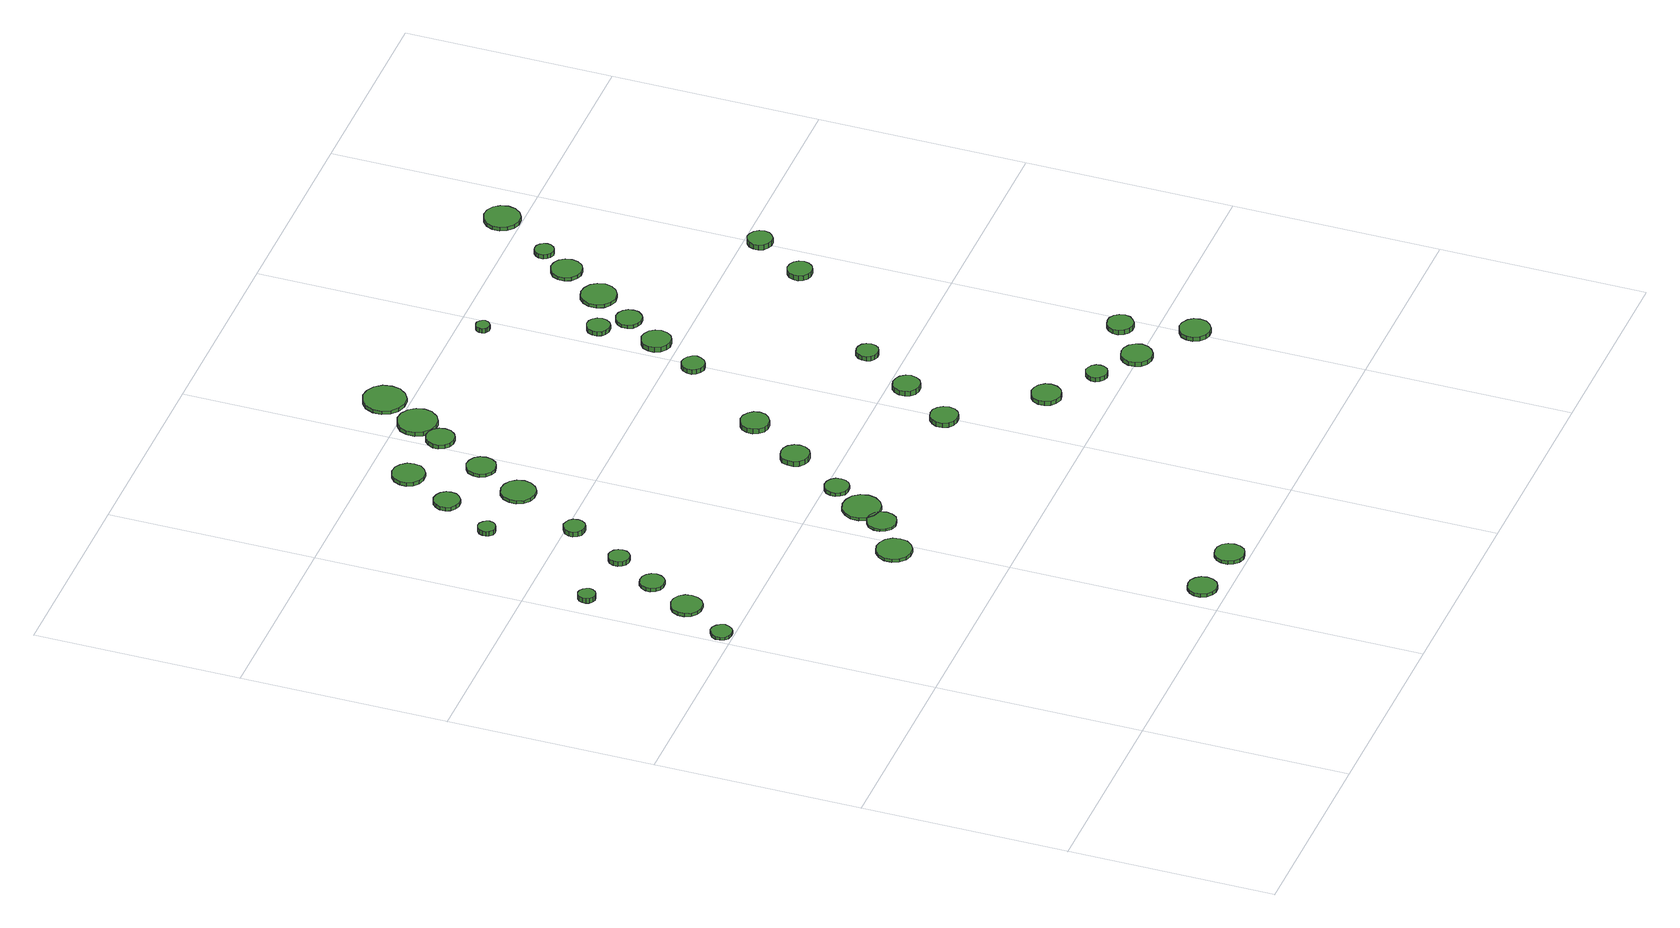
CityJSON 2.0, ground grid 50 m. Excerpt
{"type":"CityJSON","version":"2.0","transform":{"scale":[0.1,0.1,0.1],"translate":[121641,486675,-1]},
"CityObjects":{
"tree1":{"type":"SolitaryVegetationObject","attributes":{"function":"something"},"geometry":[{"type":"MultiSurface","lod":"1","boundaries":[[[0,1,2,3,4,5,6,7,8,9,10,11,12,13,14]],[[15,16,17,18,19,20,21,22,23,24,25,26,27,28,29]],[[0,29,28,1]],[[1,28,27,2]],[[2,27,26,3]],[[3,26,25,4]],[[4,25,24,5]],[[5,24,23,6]],[[6,23,22,7]],[[7,22,21,8]],[[8,21,20,9]],[[9,20,19,10]],[[10,19,18,11]],[[11,18,17,12]],[[12,17,16,13]],[[13,16,15,14]],[[14,15,29,0]]]}]},
"tree2":{"type":"SolitaryVegetationObject","attributes":{"function":"something"},"geometry":[{"type":"MultiSurface","lod":"1","boundaries":[[[30,31,32,33,34,35,36,37,38,39,40,41,42,43,44]],[[45,46,47,48,49,50,51,52,53,54,55,56,57,58,59]],[[30,59,58,31]],[[31,58,57,32]],[[32,57,56,33]],[[33,56,55,34]],[[34,55,54,35]],[[35,54,53,36]],[[36,53,52,37]],[[37,52,51,38]],[[38,51,50,39]],[[39,50,49,40]],[[40,49,48,41]],[[41,48,47,42]],[[42,47,46,43]],[[43,46,45,44]],[[44,45,59,30]]]}]},
"tree3":{"type":"SolitaryVegetationObject","attributes":{"function":"something"},"geometry":[{"type":"MultiSurface","lod":"1","boundaries":[[[60,61,62,63,64,65,66,67,68,69,70,71,72,73,74]],[[75,76,77,78,79,80,81,82,83,84,85,86,87,88,89]],[[60,89,88,61]],[[61,88,87,62]],[[62,87,86,63]],[[63,86,85,64]],[[64,85,84,65]],[[65,84,83,66]],[[66,83,82,67]],[[67,82,81,68]],[[68,81,80,69]],[[69,80,79,70]],[[70,79,78,71]],[[71,78,77,72]],[[72,77,76,73]],[[73,76,75,74]],[[74,75,89,60]]]}]},
"tree4":{"type":"SolitaryVegetationObject","attributes":{"function":"something"},"geometry":[{"type":"MultiSurface","lod":"1","boundaries":[[[90,91,92,93,94,95,96,97,98,99,100,101,102,103,104]],[[105,106,107,108,109,110,111,112,113,114,115,116,117,118,119]],[[90,119,118,91]],[[91,118,117,92]],[[92,117,116,93]],[[93,116,115,94]],[[94,115,114,95]],[[95,114,113,96]],[[96,113,112,97]],[[97,112,111,98]],[[98,111,110,99]],[[99,110,109,100]],[[100,109,108,101]],[[101,108,107,102]],[[102,107,106,103]],[[103,106,105,104]],[[104,105,119,90]]]}]},
"tree5":{"type":"SolitaryVegetationObject","attributes":{"function":"something"},"geometry":[{"type":"MultiSurface","lod":"1","boundaries":[[[120,121,122,123,124,125,126,127,128,129,130,131,132,133,134]],[[135,136,137,138,139,140,141,142,143,144,145,146,147,148,149]],[[120,149,148,121]],[[121,148,147,122]],[[122,147,146,123]],[[123,146,145,124]],[[124,145,144,125]],[[125,144,143,126]],[[126,143,142,127]],[[127,142,141,128]],[[128,141,140,129]],[[129,140,139,130]],[[130,139,138,131]],[[131,138,137,132]],[[132,137,136,133]],[[133,136,135,134]],[[134,135,149,120]]]}]},
"tree6":{"type":"SolitaryVegetationObject","attributes":{"function":"something"},"geometry":[{"type":"MultiSurface","lod":"1","boundaries":[[[150,151,152,153,154,155,156,157,158,159,160,161,162,163,164]],[[165,166,167,168,169,170,171,172,173,174,175,176,177,178,179]],[[150,179,178,151]],[[151,178,177,152]],[[152,177,176,153]],[[153,176,175,154]],[[154,175,174,155]],[[155,174,173,156]],[[156,173,172,157]],[[157,172,171,158]],[[158,171,170,159]],[[159,170,169,160]],[[160,169,168,161]],[[161,168,167,162]],[[162,167,166,163]],[[163,166,165,164]],[[164,165,179,150]]]}]},
"tree7":{"type":"SolitaryVegetationObject","attributes":{"function":"something"},"geometry":[{"type":"MultiSurface","lod":"1","boundaries":[[[180,181,182,183,184,185,186,187,188,189,190,191,192,193,194]],[[195,196,197,198,199,200,201,202,203,204,205,206,207,208,209]],[[180,209,208,181]],[[181,208,207,182]],[[182,207,206,183]],[[183,206,205,184]],[[184,205,204,185]],[[185,204,203,186]],[[186,203,202,187]],[[187,202,201,188]],[[188,201,200,189]],[[189,200,199,190]],[[190,199,198,191]],[[191,198,197,192]],[[192,197,196,193]],[[193,196,195,194]],[[194,195,209,180]]]}]},
"tree8":{"type":"SolitaryVegetationObject","attributes":{"function":"something"},"geometry":[{"type":"MultiSurface","lod":"1","boundaries":[[[210,211,212,213,214,215,216,217,218,219,220,221,222,223,224]],[[225,226,227,228,229,230,231,232,233,234,235,236,237,238,239]],[[210,239,238,211]],[[211,238,237,212]],[[212,237,236,213]],[[213,236,235,214]],[[214,235,234,215]],[[215,234,233,216]],[[216,233,232,217]],[[217,232,231,218]],[[218,231,230,219]],[[219,230,229,220]],[[220,229,228,221]],[[221,228,227,222]],[[222,227,226,223]],[[223,226,225,224]],[[224,225,239,210]]]}]},
"tree9":{"type":"SolitaryVegetationObject","attributes":{"function":"something"},"geometry":[{"type":"MultiSurface","lod":"1","boundaries":[[[240,241,242,243,244,245,246,247,248,249,250,251,252,253,254]],[[255,256,257,258,259,260,261,262,263,264,265,266,267,268,269]],[[240,269,268,241]],[[241,268,267,242]],[[242,267,266,243]],[[243,266,265,244]],[[244,265,264,245]],[[245,264,263,246]],[[246,263,262,247]],[[247,262,261,248]],[[248,261,260,249]],[[249,260,259,250]],[[250,259,258,251]],[[251,258,257,252]],[[252,257,256,253]],[[253,256,255,254]],[[254,255,269,240]]]}]},
"tree10":{"type":"SolitaryVegetationObject","attributes":{"function":"something"},"geometry":[{"type":"MultiSurface","lod":"1","boundaries":[[[270,271,272,273,274,275,276,277,278,279,280,281,282,283,284]],[[285,286,287,288,289,290,291,292,293,294,295,296,297,298,299]],[[270,299,298,271]],[[271,298,297,272]],[[272,297,296,273]],[[273,296,295,274]],[[274,295,294,275]],[[275,294,293,276]],[[276,293,292,277]],[[277,292,291,278]],[[278,291,290,279]],[[279,290,289,280]],[[280,289,288,281]],[[281,288,287,282]],[[282,287,286,283]],[[283,286,285,284]],[[284,285,299,270]]]}]},
"tree11":{"type":"SolitaryVegetationObject","attributes":{"function":"something"},"geometry":[{"type":"MultiSurface","lod":"1","boundaries":[[[300,301,302,303,304,305,306,307,308,309,310,311,312,313,314]],[[315,316,317,318,319,320,321,322,323,324,325,326,327,328,329]],[[300,329,328,301]],[[301,328,327,302]],[[302,327,326,303]],[[303,326,325,304]],[[304,325,324,305]],[[305,324,323,306]],[[306,323,322,307]],[[307,322,321,308]],[[308,321,320,309]],[[309,320,319,310]],[[310,319,318,311]],[[311,318,317,312]],[[312,317,316,313]],[[313,316,315,314]],[[314,315,329,300]]]}]},
"tree12":{"type":"SolitaryVegetationObject","attributes":{"function":"something"},"geometry":[{"type":"MultiSurface","lod":"1","boundaries":[[[330,331,332,333,334,335,336,337,338,339,340,341,342,343,344]],[[345,346,347,348,349,350,351,352,353,354,355,356,357,358,359]],[[330,359,358,331]],[[331,358,357,332]],[[332,357,356,333]],[[333,356,355,334]],[[334,355,354,335]],[[335,354,353,336]],[[336,353,352,337]],[[337,352,351,338]],[[338,351,350,339]],[[339,350,349,340]],[[340,349,348,341]],[[341,348,347,342]],[[342,347,346,343]],[[343,346,345,344]],[[344,345,359,330]]]}]},
"tree13":{"type":"SolitaryVegetationObject","attributes":{"function":"something"},"geometry":[{"type":"MultiSurface","lod":"1","boundaries":[[[360,361,362,363,364,365,366,367,368,369,370,371,372,373,374]],[[375,376,377,378,379,380,381,382,383,384,385,386,387,388,389]],[[360,389,388,361]],[[361,388,387,362]],[[362,387,386,363]],[[363,386,385,364]],[[364,385,384,365]],[[365,384,383,366]],[[366,383,382,367]],[[367,382,381,368]],[[368,381,380,369]],[[369,380,379,370]],[[370,379,378,371]],[[371,378,377,372]],[[372,377,376,373]],[[373,376,375,374]],[[374,375,389,360]]]}]},
"tree14":{"type":"SolitaryVegetationObject","attributes":{"function":"something"},"geometry":[{"type":"MultiSurface","lod":"1","boundaries":[[[390,391,392,393,394,395,396,397,398,399,400,401,402,403,404]],[[405,406,407,408,409,410,411,412,413,414,415,416,417,418,419]],[[390,419,418,391]],[[391,418,417,392]],[[392,417,416,393]],[[393,416,415,394]],[[394,415,414,395]],[[395,414,413,396]],[[396,413,412,397]],[[397,412,411,398]],[[398,411,410,399]],[[399,410,409,400]],[[400,409,408,401]],[[401,408,407,402]],[[402,407,406,403]],[[403,406,405,404]],[[404,405,419,390]]]}]},
"tree15":{"type":"SolitaryVegetationObject","attributes":{"function":"something"},"geometry":[{"type":"MultiSurface","lod":"1","boundaries":[[[420,421,422,423,424,425,426,427,428,429,430,431,432,433,434]],[[435,436,437,438,439,440,441,442,443,444,445,446,447,448,449]],[[420,449,448,421]],[[421,448,447,422]],[[422,447,446,423]],[[423,446,445,424]],[[424,445,444,425]],[[425,444,443,426]],[[426,443,442,427]],[[427,442,441,428]],[[428,441,440,429]],[[429,440,439,430]],[[430,439,438,431]],[[431,438,437,432]],[[432,437,436,433]],[[433,436,435,434]],[[434,435,449,420]]]}]},
"tree16":{"type":"SolitaryVegetationObject","attributes":{"function":"something"},"geometry":[{"type":"MultiSurface","lod":"1","boundaries":[[[450,451,452,453,454,455,456,457,458,459,460,461,462,463,464]],[[465,466,467,468,469,470,471,472,473,474,475,476,477,478,479]],[[450,479,478,451]],[[451,478,477,452]],[[452,477,476,453]],[[453,476,475,454]],[[454,475,474,455]],[[455,474,473,456]],[[456,473,472,457]],[[457,472,471,458]],[[458,471,470,459]],[[459,470,469,460]],[[460,469,468,461]],[[461,468,467,462]],[[462,467,466,463]],[[463,466,465,464]],[[464,465,479,450]]]}]},
"tree17":{"type":"SolitaryVegetationObject","attributes":{"function":"something"},"geometry":[{"type":"MultiSurface","lod":"1","boundaries":[[[480,481,482,483,484,485,486,487,488,489,490,491,492,493,494]],[[495,496,497,498,499,500,501,502,503,504,505,506,507,508,509]],[[480,509,508,481]],[[481,508,507,482]],[[482,507,506,483]],[[483,506,505,484]],[[484,505,504,485]],[[485,504,503,486]],[[486,503,502,487]],[[487,502,501,488]],[[488,501,500,489]],[[489,500,499,490]],[[490,499,498,491]],[[491,498,497,492]],[[492,497,496,493]],[[493,496,495,494]],[[494,495,509,480]]]}]},
"tree18":{"type":"SolitaryVegetationObject","attributes":{"function":"something"},"geometry":[{"type":"MultiSurface","lod":"1","boundaries":[[[510,511,512,513,514,515,516,517,518,519,520,521,522,523,524]],[[525,526,527,528,529,530,531,532,533,534,535,536,537,538,539]],[[510,539,538,511]],[[511,538,537,512]],[[512,537,536,513]],[[513,536,535,514]],[[514,535,534,515]],[[515,534,533,516]],[[516,533,532,517]],[[517,532,531,518]],[[518,531,530,519]],[[519,530,529,520]],[[520,529,528,521]],[[521,528,527,522]],[[522,527,526,523]],[[523,526,525,524]],[[524,525,539,510]]]}]},
"tree19":{"type":"SolitaryVegetationObject","attributes":{"function":"something"},"geometry":[{"type":"MultiSurface","lod":"1","boundaries":[[[540,541,542,543,544,545,546,547,548,549,550,551,552,553,554]],[[555,556,557,558,559,560,561,562,563,564,565,566,567,568,569]],[[540,569,568,541]],[[541,568,567,542]],[[542,567,566,543]],[[543,566,565,544]],[[544,565,564,545]],[[545,564,563,546]],[[546,563,562,547]],[[547,562,561,548]],[[548,561,560,549]],[[549,560,559,550]],[[550,559,558,551]],[[551,558,557,552]],[[552,557,556,553]],[[553,556,555,554]],[[554,555,569,540]]]}]},
"tree20":{"type":"SolitaryVegetationObject","attributes":{"function":"something"},"geometry":[{"type":"MultiSurface","lod":"1","boundaries":[[[570,571,572,573,574,575,576,577,578,579,580,581,582,583,584]],[[585,586,587,588,589,590,591,592,593,594,595,596,597,598,599]],[[570,599,598,571]],[[571,598,597,572]],[[572,597,596,573]],[[573,596,595,574]],[[574,595,594,575]],[[575,594,593,576]],[[576,593,592,577]],[[577,592,591,578]],[[578,591,590,579]],[[579,590,589,580]],[[580,589,588,581]],[[581,588,587,582]],[[582,587,586,583]],[[583,586,585,584]],[[584,585,599,570]]]}]},
"tree21":{"type":"SolitaryVegetationObject","attributes":{"function":"something"},"geometry":[{"type":"MultiSurface","lod":"1","boundaries":[[[600,601,602,603,604,605,606,607,608,609,610,611,612,613,614]],[[615,616,617,618,619,620,621,622,623,624,625,626,627,628,629]],[[600,629,628,601]],[[601,628,627,602]],[[602,627,626,603]],[[603,626,625,604]],[[604,625,624,605]],[[605,624,623,606]],[[606,623,622,607]],[[607,622,621,608]],[[608,621,620,609]],[[609,620,619,610]],[[610,619,618,611]],[[611,618,617,612]],[[612,617,616,613]],[[613,616,615,614]],[[614,615,629,600]]]}]},
"tree22":{"type":"SolitaryVegetationObject","attributes":{"function":"something"},"geometry":[{"type":"MultiSurface","lod":"1","boundaries":[[[630,631,632,633,634,635,636,637,638,639,640,641,642,643,644]],[[645,646,647,648,649,650,651,652,653,654,655,656,657,658,659]],[[630,659,658,631]],[[631,658,657,632]],[[632,657,656,633]],[[633,656,655,634]],[[634,655,654,635]],[[635,654,653,636]],[[636,653,652,637]],[[637,652,651,638]],[[638,651,650,639]],[[639,650,649,640]],[[640,649,648,641]],[[641,648,647,642]],[[642,647,646,643]],[[643,646,645,644]],[[644,645,659,630]]]}]},
"tree23":{"type":"SolitaryVegetationObject","attributes":{"function":"something"},"geometry":[{"type":"MultiSurface","lod":"1","boundaries":[[[660,661,662,663,664,665,666,667,668,669,670,671,672,673,674]],[[675,676,677,678,679,680,681,682,683,684,685,686,687,688,689]],[[660,689,688,661]],[[661,688,687,662]],[[662,687,686,663]],[[663,686,685,664]],[[664,685,684,665]],[[665,684,683,666]],[[666,683,682,667]],[[667,682,681,668]],[[668,681,680,669]],[[669,680,679,670]],[[670,679,678,671]],[[671,678,677,672]],[[672,677,676,673]],[[673,676,675,674]],[[674,675,689,660]]]}]},
"tree24":{"type":"SolitaryVegetationObject","attributes":{"function":"something"},"geometry":[{"type":"MultiSurface","lod":"1","boundaries":[[[690,691,692,693,694,695,696,697,698,699,700,701,702,703,704]],[[705,706,707,708,709,710,711,712,713,714,715,716,717,718,719]],[[690,719,718,691]],[[691,718,717,692]],[[692,717,716,693]],[[693,716,715,694]],[[694,715,714,695]],[[695,714,713,696]],[[696,713,712,697]],[[697,712,711,698]],[[698,711,710,699]],[[699,710,709,700]],[[700,709,708,701]],[[701,708,707,702]],[[702,707,706,703]],[[703,706,705,704]],[[704,705,719,690]]]}]},
"tree25":{"type":"SolitaryVegetationObject","attributes":{"function":"something"},"geometry":[{"type":"MultiSurface","lod":"1","boundaries":[[[720,721,722,723,724,725,726,727,728,729,730,731,732,733,734]],[[735,736,737,738,739,740,741,742,743,744,745,746,747,748,749]],[[720,749,748,721]],[[721,748,747,722]],[[722,747,746,723]],[[723,746,745,724]],[[724,745,744,725]],[[725,744,743,726]],[[726,743,742,727]],[[727,742,741,728]],[[728,741,740,729]],[[729,740,739,730]],[[730,739,738,731]],[[731,738,737,732]],[[732,737,736,733]],[[733,736,735,734]],[[734,735,749,720]]]}]},
"tree26":{"type":"SolitaryVegetationObject","attributes":{"function":"something"},"geometry":[{"type":"MultiSurface","lod":"1","boundaries":[[[750,751,752,753,754,755,756,757,758,759,760,761,762,763,764]],[[765,766,767,768,769,770,771,772,773,774,775,776,777,778,779]],[[750,779,778,751]],[[751,778,777,752]],[[752,777,776,753]],[[753,776,775,754]],[[754,775,774,755]],[[755,774,773,756]],[[756,773,772,757]],[[757,772,771,758]],[[758,771,770,759]],[[759,770,769,760]],[[760,769,768,761]],[[761,768,767,762]],[[762,767,766,763]],[[763,766,765,764]],[[764,765,779,750]]]}]},
"tree27":{"type":"SolitaryVegetationObject","attributes":{"function":"something"},"geometry":[{"type":"MultiSurface","lod":"1","boundaries":[[[780,781,782,783,784,785,786,787,788,789,790,791,792,793,794]],[[795,796,797,798,799,800,801,802,803,804,805,806,807,808,809]],[[780,809,808,781]],[[781,808,807,782]],[[782,807,806,783]],[[783,806,805,784]],[[784,805,804,785]],[[785,804,803,786]],[[786,803,802,787]],[[787,802,801,788]],[[788,801,800,789]],[[789,800,799,790]],[[790,799,798,791]],[[791,798,797,792]],[[792,797,796,793]],[[793,796,795,794]],[[794,795,809,780]]]}]},
"tree28":{"type":"SolitaryVegetationObject","attributes":{"function":"something"},"geometry":[{"type":"MultiSurface","lod":"1","boundaries":[[[810,811,812,813,814,815,816,817,818,819,820,821,822,823,824]],[[825,826,827,828,829,830,831,832,833,834,835,836,837,838,839]],[[810,839,838,811]],[[811,838,837,812]],[[812,837,836,813]],[[813,836,835,814]],[[814,835,834,815]],[[815,834,833,816]],[[816,833,832,817]],[[817,832,831,818]],[[818,831,830,819]],[[819,830,829,820]],[[820,829,828,821]],[[821,828,827,822]],[[822,827,826,823]],[[823,826,825,824]],[[824,825,839,810]]]}]},
"tree29":{"type":"SolitaryVegetationObject","attributes":{"function":"something"},"geometry":[{"type":"MultiSurface","lod":"1","boundaries":[[[840,841,842,843,844,845,846,847,848,849,850,851,852,853,854]],[[855,856,857,858,859,860,861,862,863,864,865,866,867,868,869]],[[840,869,868,841]],[[841,868,867,842]],[[842,867,866,843]],[[843,866,865,844]],[[844,865,864,845]],[[845,864,863,846]],[[846,863,862,847]],[[847,862,861,848]],[[848,861,860,849]],[[849,860,859,850]],[[850,859,858,851]],[[851,858,857,852]],[[852,857,856,853]],[[853,856,855,854]],[[854,855,869,840]]]}]},
"tree30":{"type":"SolitaryVegetationObject","attributes":{"function":"something"},"geometry":[{"type":"MultiSurface","lod":"1","boundaries":[[[870,871,872,873,874,875,876,877,878,879,880,881,882,883,884]],[[885,886,887,888,889,890,891,892,893,894,895,896,897,898,899]],[[870,899,898,871]],[[871,898,897,872]],[[872,897,896,873]],[[873,896,895,874]],[[874,895,894,875]],[[875,894,893,876]],[[876,893,892,877]],[[877,892,891,878]],[[878,891,890,879]],[[879,890,889,880]],[[880,889,888,881]],[[881,888,887,882]],[[882,887,886,883]],[[883,886,885,884]],[[884,885,899,870]]]}]},
"tree31":{"type":"SolitaryVegetationObject","attributes":{"function":"something"},"geometry":[{"type":"MultiSurface","lod":"1","boundaries":[[[900,901,902,903,904,905,906,907,908,909,910,911,912,913,914]],[[915,916,917,918,919,920,921,922,923,924,925,926,927,928,929]],[[900,929,928,901]],[[901,928,927,902]],[[902,927,926,903]],[[903,926,925,904]],[[904,925,924,905]],[[905,924,923,906]],[[906,923,922,907]],[[907,922,921,908]],[[908,921,920,909]],[[909,920,919,910]],[[910,919,918,911]],[[911,918,917,912]],[[912,917,916,913]],[[913,916,915,914]],[[914,915,929,900]]]}]},
"tree32":{"type":"SolitaryVegetationObject","attributes":{"function":"something"},"geometry":[{"type":"MultiSurface","lod":"1","boundaries":[[[930,931,932,933,934,935,936,937,938,939,940,941,942,943,944]],[[945,946,947,948,949,950,951,952,953,954,955,956,957,958,959]],[[930,959,958,931]],[[931,958,957,932]],[[932,957,956,933]],[[933,956,955,934]],[[934,955,954,935]],[[935,954,953,936]],[[936,953,952,937]],[[937,952,951,938]],[[938,951,950,939]],[[939,950,949,940]],[[940,949,948,941]],[[941,948,947,942]],[[942,947,946,943]],[[943,946,945,944]],[[944,945,959,930]]]}]},
"tree33":{"type":"SolitaryVegetationObject","attributes":{"function":"something"},"geometry":[{"type":"MultiSurface","lod":"1","boundaries":[[[960,961,962,963,964,965,966,967,968,969,970,971,972,973,974]],[[975,976,977,978,979,980,981,982,983,984,985,986,987,988,989]],[[960,989,988,961]],[[961,988,987,962]],[[962,987,986,963]],[[963,986,985,964]],[[964,985,984,965]],[[965,984,983,966]],[[966,983,982,967]],[[967,982,981,968]],[[968,981,980,969]],[[969,980,979,970]],[[970,979,978,971]],[[971,978,977,972]],[[972,977,976,973]],[[973,976,975,974]],[[974,975,989,960]]]}]},
"tree34":{"type":"SolitaryVegetationObject","attributes":{"function":"something"},"geometry":[{"type":"MultiSurface","lod":"1","boundaries":[[[990,991,992,993,994,995,996,997,998,999,1000,1001,1002,1003,1004]],[[1005,1006,1007,1008,1009,1010,1011,1012,1013,1014,1015,1016,1017,1018,1019]],[[990,1019,1018,991]],[[991,1018,1017,992]],[[992,1017,1016,993]],[[993,1016,1015,994]],[[994,1015,1014,995]],[[995,1014,1013,996]],[[996,1013,1012,997]],[[997,1012,1011,998]],[[998,1011,1010,999]],[[999,1010,1009,1000]],[[1000,1009,1008,1001]],[[1001,1008,1007,1002]],[[1002,1007,1006,1003]],[[1003,1006,1005,1004]],[[1004,1005,1019,990]]]}]},
"tree35":{"type":"SolitaryVegetationObject","attributes":{"function":"something"},"geometry":[{"type":"MultiSurface","lod":"1","boundaries":[[[1020,1021,1022,1023,1024,1025,1026,1027,1028,1029,1030,1031,1032,1033,1034]],[[1035,1036,1037,1038,1039,1040,1041,1042,1043,1044,1045,1046,1047,1048,1049]],[[1020,1049,1048,1021]],[[1021,1048,1047,1022]],[[1022,1047,1046,1023]],[[1023,1046,1045,1024]],[[1024,1045,1044,1025]],[[1025,1044,1043,1026]],[[1026,1043,1042,1027]],[[1027,1042,1041,1028]],[[1028,1041,1040,1029]],[[1029,1040,1039,1030]],[[1030,1039,1038,1031]],[[1031,1038,1037,1032]],[[1032,1037,1036,1033]],[[1033,1036,1035,1034]],[[1034,1035,1049,1020]]]}]},
"tree36":{"type":"SolitaryVegetationObject","attributes":{"function":"something"},"geometry":[{"type":"MultiSurface","lod":"1","boundaries":[[[1050,1051,1052,1053,1054,1055,1056,1057,1058,1059,1060,1061,1062,1063,1064]],[[1065,1066,1067,1068,1069,1070,1071,1072,1073,1074,1075,1076,1077,1078,1079]],[[1050,1079,1078,1051]],[[1051,1078,1077,1052]],[[1052,1077,1076,1053]],[[1053,1076,1075,1054]],[[1054,1075,1074,1055]],[[1055,1074,1073,1056]],[[1056,1073,1072,1057]],[[1057,1072,1071,1058]],[[1058,1071,1070,1059]],[[1059,1070,1069,1060]],[[1060,1069,1068,1061]],[[1061,1068,1067,1062]],[[1062,1067,1066,1063]],[[1063,1066,1065,1064]],[[1064,1065,1079,1050]]]}]},
"tree37":{"type":"SolitaryVegetationObject","attributes":{"function":"something"},"geometry":[{"type":"MultiSurface","lod":"1","boundaries":[[[1080,1081,1082,1083,1084,1085,1086,1087,1088,1089,1090,1091,1092,1093,1094]],[[1095,1096,1097,1098,1099,1100,1101,1102,1103,1104,1105,1106,1107,1108,1109]],[[1080,1109,1108,1081]],[[1081,1108,1107,1082]],[[1082,1107,1106,1083]],[[1083,1106,1105,1084]],[[1084,1105,1104,1085]],[[1085,1104,1103,1086]],[[1086,1103,1102,1087]],[[1087,1102,1101,1088]],[[1088,1101,1100,1089]],[[1089,1100,1099,1090]],[[1090,1099,1098,1091]],[[1091,1098,1097,1092]],[[1092,1097,1096,1093]],[[1093,1096,1095,1094]],[[1094,1095,1109,1080]]]}]},
"tree38":{"type":"SolitaryVegetationObject","attributes":{"function":"something"},"geometry":[{"type":"MultiSurface","lod":"1","boundaries":[[[1110,1111,1112,1113,1114,1115,1116,1117,1118,1119,1120,1121,1122,1123,1124]],[[1125,1126,1127,1128,1129,1130,1131,1132,1133,1134,1135,1136,1137,1138,1139]],[[1110,1139,1138,1111]],[[1111,1138,1137,1112]],[[1112,1137,1136,1113]],[[1113,1136,1135,1114]],[[1114,1135,1134,1115]],[[1115,1134,1133,1116]],[[1116,1133,1132,1117]],[[1117,1132,1131,1118]],[[1118,1131,1130,1119]],[[1119,1130,1129,1120]],[[1120,1129,1128,1121]],[[1121,1128,1127,1122]],[[1122,1127,1126,1123]],[[1123,1126,1125,1124]],[[1124,1125,1139,1110]]]}]},
"tree39":{"type":"SolitaryVegetationObject","attributes":{"function":"something"},"geometry":[{"type":"MultiSurface","lod":"1","boundaries":[[[1140,1141,1142,1143,1144,1145,1146,1147,1148,1149,1150,1151,1152,1153,1154]],[[1155,1156,1157,1158,1159,1160,1161,1162,1163,1164,1165,1166,1167,1168,1169]],[[1140,1169,1168,1141]],[[1141,1168,1167,1142]],[[1142,1167,1166,1143]],[[1143,1166,1165,1144]],[[1144,1165,1164,1145]],[[1145,1164,1163,1146]],[[1146,1163,1162,1147]],[[1147,1162,1161,1148]],[[1148,1161,1160,1149]],[[1149,1160,1159,1150]],[[1150,1159,1158,1151]],[[1151,1158,1157,1152]],[[1152,1157,1156,1153]],[[1153,1156,1155,1154]],[[1154,1155,1169,1140]]]}]},
"tree40":{"type":"SolitaryVegetationObject","attributes":{"function":"something"},"geometry":[{"type":"MultiSurface","lod":"1","boundaries":[[[1170,1171,1172,1173,1174,1175,1176,1177,1178,1179,1180,1181,1182,1183,1184]],[[1185,1186,1187,1188,1189,1190,1191,1192,1193,1194,1195,1196,1197,1198,1199]],[[1170,1199,1198,1171]],[[1171,1198,1197,1172]],[[1172,1197,1196,1173]],[[1173,1196,1195,1174]],[[1174,1195,1194,1175]],[[1175,1194,1193,1176]],[[1176,1193,1192,1177]],[[1177,1192,1191,1178]],[[1178,1191,1190,1179]],[[1179,1190,1189,1180]],[[1180,1189,1188,1181]],[[1181,1188,1187,1182]],[[1182,1187,1186,1183]],[[1183,1186,1185,1184]],[[1184,1185,1199,1170]]]}]},
"tree41":{"type":"SolitaryVegetationObject","attributes":{"function":"something"},"geometry":[{"type":"MultiSurface","lod":"1","boundaries":[[[1200,1201,1202,1203,1204,1205,1206,1207,1208,1209,1210,1211,1212,1213,1214]],[[1215,1216,1217,1218,1219,1220,1221,1222,1223,1224,1225,1226,1227,1228,1229]],[[1200,1229,1228,1201]],[[1201,1228,1227,1202]],[[1202,1227,1226,1203]],[[1203,1226,1225,1204]],[[1204,1225,1224,1205]],[[1205,1224,1223,1206]],[[1206,1223,1222,1207]],[[1207,1222,1221,1208]],[[1208,1221,1220,1209]],[[1209,1220,1219,1210]],[[1210,1219,1218,1211]],[[1211,1218,1217,1212]],[[1212,1217,1216,1213]],[[1213,1216,1215,1214]],[[1214,1215,1229,1200]]]}]}
},
"vertices":[
[60,1029,15],[57,1040,15],[51,1048,15],[42,1054,15],[31,1055,15],[21,1051,15],[13,1044,15],[9,1035,15],[9,1024,15],[13,1014,15],[21,1007,15],[31,1004,15],[42,1005,15],[51,1010,15],[57,1019,15],[57,1019,7],[51,1010,7],[42,1005,7],[31,1004,7],[21,1007,7],[13,1014,7],[9,1024,7],[9,1035,7],[13,1044,7],[21,1051,7],[31,1055,7],[42,1054,7],[51,1048,7],[57,1040,7],[60,1029,7],
[141,1139,16],[138,1154,16],[129,1167,16],[116,1174,16],[100,1176,16],[86,1171,16],[74,1161,16],[68,1147,16],[68,1131,16],[74,1117,16],[86,1107,16],[100,1102,16],[116,1103,16],[129,1111,16],[138,1124,16],[138,1124,7],[129,1111,7],[116,1103,7],[100,1102,7],[86,1107,7],[74,1117,7],[68,1131,7],[68,1147,7],[74,1161,7],[86,1171,7],[100,1176,7],[116,1174,7],[129,1167,7],[138,1154,7],[141,1139,7],
[81,1364,21],[79,1372,21],[74,1379,21],[66,1384,21],[58,1385,21],[50,1382,21],[43,1376,21],[40,1368,21],[40,1360,21],[43,1352,21],[50,1346,21],[58,1343,21],[66,1344,21],[74,1349,21],[79,1356,21],[79,1356,8],[74,1349,8],[66,1344,8],[58,1343,8],[50,1346,8],[43,1352,8],[40,1360,8],[40,1368,8],[43,1376,8],[50,1382,8],[58,1385,8],[66,1384,8],[74,1379,8],[79,1372,8],[81,1364,8],
[191,1242,17],[188,1254,17],[181,1264,17],[171,1270,17],[158,1271,17],[147,1268,17],[137,1259,17],[132,1248,17],[132,1236,17],[137,1225,17],[147,1216,17],[158,1213,17],[171,1214,17],[181,1220,17],[188,1230,17],[188,1230,8],[181,1220,8],[171,1214,8],[158,1213,8],[147,1216,8],[137,1225,8],[132,1236,8],[132,1248,8],[137,1259,8],[147,1268,8],[158,1271,8],[171,1270,8],[181,1264,8],[188,1254,8],[191,1242,8],
[603,59,17],[600,73,17],[592,84,17],[580,92,17],[565,93,17],[552,89,17],[541,79,17],[535,66,17],[535,52,17],[541,38,17],[552,29,17],[565,24,17],[580,26,17],[592,33,17],[600,45,17],[600,45,8],[592,33,8],[580,26,8],[565,24,8],[552,29,8],[541,38,8],[535,52,8],[535,66,8],[541,79,8],[552,89,8],[565,93,8],[580,92,8],[592,84,8],[600,73,8],[603,59,8],
[246,1344,23],[244,1354,23],[238,1363,23],[229,1368,23],[219,1369,23],[209,1366,23],[201,1359,23],[197,1349,23],[197,1339,23],[201,1329,23],[209,1322,23],[219,1319,23],[229,1320,23],[238,1325,23],[244,1334,23],[244,1334,11],[238,1325,11],[229,1320,11],[219,1319,11],[209,1322,11],[201,1329,11],[197,1339,11],[197,1349,11],[201,1359,11],[209,1366,11],[219,1369,11],[229,1368,11],[238,1363,11],[244,1354,11],[246,1344,11],
[508,767,17],[505,784,17],[494,799,17],[479,807,17],[462,809,17],[445,804,17],[432,792,17],[425,776,17],[425,758,17],[432,742,17],[445,730,17],[462,725,17],[479,727,17],[494,736,17],[505,750,17],[505,750,9],[494,736,9],[479,727,9],[462,725,9],[445,730,9],[432,742,9],[425,758,9],[425,776,9],[432,792,9],[445,804,9],[462,809,9],[479,807,9],[494,799,9],[505,784,9],[508,767,9],
[746,44,17],[743,59,17],[735,71,17],[722,78,17],[707,79,17],[694,75,17],[683,65,17],[677,52,17],[677,37,17],[683,24,17],[694,14,17],[707,9,17],[722,11,17],[735,18,17],[743,30,17],[743,30,8],[735,18,8],[722,11,8],[707,9,8],[694,14,8],[683,24,8],[677,37,8],[677,52,8],[683,65,8],[694,75,8],[707,79,8],[722,78,8],[735,71,8],[743,59,8],[746,44,8],
[254,1668,19],[252,1676,19],[247,1683,19],[239,1688,19],[230,1689,19],[222,1686,19],[215,1680,19],[212,1672,19],[212,1663,19],[215,1655,19],[222,1649,19],[230,1647,19],[239,1648,19],[247,1652,19],[252,1659,19],[252,1659,7],[247,1652,7],[239,1648,7],[230,1647,7],[222,1649,7],[215,1655,7],[212,1663,7],[212,1672,7],[215,1680,7],[222,1686,7],[230,1689,7],[239,1688,7],[247,1683,7],[252,1676,7],[254,1668,7],
[320,1478,25],[318,1489,25],[312,1497,25],[302,1502,25],[292,1504,25],[282,1500,25],[274,1493,25],[269,1483,25],[269,1473,25],[274,1463,25],[282,1456,25],[292,1453,25],[302,1454,25],[312,1459,25],[318,1468,25],[318,1468,12],[312,1459,12],[302,1454,12],[292,1453,12],[282,1456,12],[274,1463,12],[269,1473,12],[269,1483,12],[274,1493,12],[282,1500,12],[292,1504,12],[302,1502,12],[312,1497,12],[318,1489,12],[320,1478,12],
[598,832,15],[595,846,15],[587,858,15],[574,865,15],[560,867,15],[546,862,15],[535,853,15],[529,839,15],[529,825,15],[535,812,15],[546,802,15],[560,797,15],[574,799,15],[587,806,15],[595,818,15],[595,818,9],[587,806,9],[574,799,9],[560,797,9],[546,802,9],[535,812,9],[529,825,9],[529,839,9],[535,853,9],[546,862,9],[560,867,9],[574,865,9],[587,858,9],[595,846,9],[598,832,9],
[334,1790,17],[332,1802,17],[324,1813,17],[313,1819,17],[300,1821,17],[288,1817,17],[278,1808,17],[273,1796,17],[273,1783,17],[278,1771,17],[288,1763,17],[300,1759,17],[313,1760,17],[324,1767,17],[332,1777,17],[332,1777,7],[324,1767,7],[313,1760,7],[300,1759,7],[288,1763,7],[278,1771,7],[273,1783,7],[273,1796,7],[278,1808,7],[288,1817,7],[300,1821,7],[313,1819,7],[324,1813,7],[332,1802,7],[334,1790,7],
[645,893,16],[641,912,16],[630,927,16],[613,936,16],[594,938,16],[576,933,16],[562,920,16],[554,903,16],[554,884,16],[562,866,16],[576,854,16],[594,848,16],[613,850,16],[630,859,16],[641,875,16],[641,875,8],[630,859,8],[613,850,8],[594,848,8],[576,854,8],[562,866,8],[554,884,8],[554,903,8],[562,920,8],[576,933,8],[594,938,8],[613,936,8],[630,927,8],[641,912,8],[645,893,8],
[434,1649,16],[430,1666,16],[420,1680,16],[405,1688,16],[388,1690,16],[372,1685,16],[359,1673,16],[352,1657,16],[352,1640,16],[359,1624,16],[372,1613,16],[388,1608,16],[405,1609,16],[420,1618,16],[430,1632,16],[430,1632,8],[420,1618,8],[405,1609,8],[388,1608,8],[372,1613,8],[359,1624,8],[352,1640,8],[352,1657,8],[359,1673,8],[372,1685,8],[388,1690,8],[405,1688,8],[420,1680,8],[430,1666,8],[434,1649,8],
[411,1907,16],[408,1923,16],[398,1936,16],[384,1944,16],[368,1946,16],[353,1941,16],[341,1930,16],[334,1915,16],[334,1899,16],[341,1884,16],[353,1874,16],[368,1869,16],[384,1870,16],[398,1878,16],[408,1891,16],[408,1891,7],[398,1878,7],[384,1870,7],[368,1869,7],[353,1874,7],[341,1884,7],[334,1899,7],[334,1915,7],[341,1930,7],[353,1941,7],[368,1946,7],[384,1944,7],[398,1936,7],[408,1923,7],[411,1907,7],
[683,973,17],[681,985,17],[674,995,17],[663,1001,17],[651,1002,17],[639,998,17],[630,990,17],[625,979,17],[625,967,17],[630,956,17],[639,948,17],[651,944,17],[663,945,17],[674,951,17],[681,961,17],[681,961,8],[674,951,8],[663,945,8],[651,944,8],[639,948,8],[630,956,8],[625,967,8],[625,979,8],[630,990,8],[639,998,8],[651,1002,8],[663,1001,8],[674,995,8],[681,985,8],[683,973,8],
[492,1762,15],[489,1776,15],[481,1788,15],[468,1795,15],[453,1797,15],[440,1792,15],[429,1783,15],[423,1769,15],[423,1755,15],[429,1741,15],[440,1732,15],[453,1727,15],[468,1729,15],[481,1736,15],[489,1748,15],[489,1748,7],[481,1736,7],[468,1729,7],[453,1727,7],[440,1732,7],[429,1741,7],[423,1755,7],[423,1769,7],[429,1783,7],[440,1792,7],[453,1797,7],[468,1795,7],[481,1788,7],[489,1776,7],[492,1762,7],
[770,1104,21],[767,1117,21],[759,1129,21],[746,1136,21],[732,1137,21],[719,1133,21],[708,1124,21],[703,1111,21],[703,1096,21],[708,1084,21],[719,1074,21],[732,1070,21],[746,1071,21],[759,1078,21],[767,1090,21],[767,1090,8],[759,1078,8],[746,1071,8],[732,1070,8],[719,1074,8],[708,1084,8],[703,1096,8],[703,1111,8],[708,1124,8],[719,1133,8],[732,1137,8],[746,1136,8],[759,1129,8],[767,1117,8],[770,1104,8],
[564,1887,16],[561,1901,16],[553,1912,16],[541,1919,16],[527,1921,16],[513,1916,16],[503,1907,16],[497,1894,16],[497,1880,16],[503,1867,16],[513,1858,16],[527,1853,16],[541,1855,16],[553,1862,16],[561,1873,16],[561,1873,6],[553,1862,6],[541,1855,6],[527,1853,6],[513,1858,6],[503,1867,6],[497,1880,6],[497,1894,6],[503,1907,6],[513,1916,6],[527,1921,6],[541,1919,6],[553,1912,6],[561,1901,6],[564,1887,6],
[619,1957,17],[615,1976,17],[603,1992,17],[586,2002,17],[567,2004,17],[548,1998,17],[533,1985,17],[525,1967,17],[525,1947,17],[533,1929,17],[548,1916,17],[567,1910,17],[586,1912,17],[603,1922,17],[615,1938,17],[615,1938,6],[603,1922,6],[586,1912,6],[567,1910,6],[548,1916,6],[533,1929,6],[525,1947,6],[525,1967,6],[533,1985,6],[548,1998,6],[567,2004,6],[586,2002,6],[603,1992,6],[615,1976,6],[619,1957,6],
[851,1230,28],[848,1244,28],[839,1255,28],[827,1262,28],[813,1264,28],[799,1259,28],[789,1250,28],[783,1237,28],[783,1223,28],[789,1210,28],[799,1200,28],[813,1196,28],[827,1197,28],[839,1205,28],[848,1216,28],[848,1216,15],[839,1205,15],[827,1197,15],[813,1196,15],[799,1200,15],[789,1210,15],[783,1223,15],[783,1237,15],[789,1250,15],[799,1259,15],[813,1264,15],[827,1262,15],[839,1255,15],[848,1244,15],[851,1230,15],
[1028,836,19],[1025,849,19],[1017,861,19],[1005,868,19],[992,869,19],[978,865,19],[968,855,19],[962,843,19],[962,829,19],[968,816,19],[978,807,19],[992,803,19],[1005,804,19],[1017,811,19],[1025,822,19],[1025,822,7],[1017,811,7],[1005,804,7],[992,803,7],[978,807,7],[968,816,7],[962,829,7],[962,843,7],[968,855,7],[978,865,7],[992,869,7],[1005,868,7],[1017,861,7],[1025,849,7],[1028,836,7],
[681,2058,15],[677,2079,15],[664,2096,15],[646,2106,15],[625,2109,15],[605,2102,15],[589,2088,15],[580,2068,15],[580,2047,15],[589,2028,15],[605,2014,15],[625,2007,15],[646,2009,15],[664,2020,15],[677,2037,15],[677,2037,6],[664,2020,6],[646,2009,6],[625,2007,6],[605,2014,6],[589,2028,6],[580,2047,6],[580,2068,6],[589,2088,6],[605,2102,6],[625,2109,6],[646,2106,6],[664,2096,6],[677,2079,6],[681,2058,6],
[1190,647,19],[1187,661,19],[1178,673,19],[1165,680,19],[1151,682,19],[1137,677,19],[1126,668,19],[1120,654,19],[1120,639,19],[1126,626,19],[1137,616,19],[1151,611,19],[1165,613,19],[1178,620,19],[1187,632,19],[1187,632,8],[1178,620,8],[1165,613,8],[1151,611,8],[1137,616,8],[1126,626,8],[1120,639,8],[1120,654,8],[1126,668,8],[1137,677,8],[1151,682,8],[1165,680,8],[1178,673,8],[1187,661,8],[1190,647,8],
[1113,958,20],[1110,971,20],[1102,982,20],[1090,988,20],[1077,990,20],[1064,986,20],[1054,977,20],[1049,964,20],[1049,951,20],[1054,939,20],[1064,930,20],[1077,926,20],[1090,927,20],[1102,934,20],[1110,945,20],[1110,945,7],[1102,934,7],[1090,927,7],[1077,926,7],[1064,930,7],[1054,939,7],[1049,951,7],[1049,964,7],[1054,977,7],[1064,986,7],[1077,990,7],[1090,988,7],[1102,982,7],[1110,971,7],[1113,958,7],
[1006,1437,30],[1003,1448,30],[996,1457,30],[986,1463,30],[975,1464,30],[964,1461,30],[956,1453,30],[951,1443,30],[951,1431,30],[956,1421,30],[964,1413,30],[975,1409,30],[986,1411,30],[996,1416,30],[1003,1426,30],[1003,1426,18],[996,1416,18],[986,1411,18],[975,1409,18],[964,1413,18],[956,1421,18],[951,1431,18],[951,1443,18],[956,1453,18],[964,1461,18],[975,1464,18],[986,1463,18],[996,1457,18],[1003,1448,18],[1006,1437,18],
[1298,567,19],[1296,577,19],[1290,586,19],[1280,591,19],[1270,593,19],[1260,589,19],[1252,582,19],[1247,572,19],[1247,562,19],[1252,552,19],[1260,545,19],[1270,541,19],[1280,543,19],[1290,548,19],[1296,557,19],[1296,557,8],[1290,548,8],[1280,543,8],[1270,541,8],[1260,545,8],[1252,552,8],[1247,562,8],[1247,572,8],[1252,582,8],[1260,589,8],[1270,593,8],[1280,591,8],[1290,586,8],[1296,577,8],[1298,567,8],
[1195,1084,23],[1192,1095,23],[1186,1104,23],[1176,1109,23],[1166,1110,23],[1155,1107,23],[1147,1099,23],[1143,1089,23],[1143,1078,23],[1147,1068,23],[1155,1061,23],[1166,1058,23],[1176,1059,23],[1186,1064,23],[1192,1073,23],[1192,1073,11],[1186,1064,11],[1176,1059,11],[1166,1058,11],[1155,1061,11],[1147,1068,11],[1143,1078,11],[1143,1089,11],[1147,1099,11],[1155,1107,11],[1166,1110,11],[1176,1109,11],[1186,1104,11],[1192,1095,11],[1195,1084,11],
[1085,1552,21],[1082,1566,21],[1074,1578,21],[1061,1585,21],[1047,1587,21],[1033,1582,21],[1022,1573,21],[1016,1559,21],[1016,1545,21],[1022,1531,21],[1033,1522,21],[1047,1517,21],[1061,1519,21],[1074,1526,21],[1082,1538,21],[1082,1538,8],[1074,1526,8],[1061,1519,8],[1047,1517,8],[1033,1522,8],[1022,1531,8],[1016,1545,8],[1016,1559,8],[1022,1573,8],[1033,1582,8],[1047,1587,8],[1061,1585,8],[1074,1578,8],[1082,1566,8],[1085,1552,8],
[1407,505,19],[1403,520,19],[1394,533,19],[1381,540,19],[1366,542,19],[1351,537,19],[1339,527,19],[1333,513,19],[1333,497,19],[1339,483,19],[1351,473,19],[1366,468,19],[1381,470,19],[1394,478,19],[1403,490,19],[1403,490,8],[1394,478,8],[1381,470,8],[1366,468,8],[1351,473,8],[1339,483,8],[1333,497,8],[1333,513,8],[1339,527,8],[1351,537,8],[1366,542,8],[1381,540,8],[1394,533,8],[1403,520,8],[1407,505,8],
[986,1942,21],[984,1949,21],[980,1954,21],[974,1958,21],[967,1958,21],[961,1956,21],[956,1952,21],[953,1945,21],[953,1939,21],[956,1932,21],[961,1928,21],[967,1926,21],[974,1926,21],[980,1930,21],[984,1935,21],[984,1935,9],[980,1930,9],[974,1926,9],[967,1926,9],[961,1928,9],[956,1932,9],[953,1939,9],[953,1945,9],[956,1952,9],[961,1956,9],[967,1958,9],[974,1958,9],[980,1954,9],[984,1949,9],[986,1942,9],
[1088,1696,18],[1085,1707,18],[1079,1716,18],[1069,1722,18],[1057,1723,18],[1046,1719,18],[1038,1712,18],[1033,1701,18],[1033,1690,18],[1038,1679,18],[1046,1672,18],[1057,1668,18],[1069,1669,18],[1079,1675,18],[1085,1684,18],[1085,1684,7],[1079,1675,7],[1069,1669,7],[1057,1668,7],[1046,1672,7],[1038,1679,7],[1033,1690,7],[1033,1701,7],[1038,1712,7],[1046,1719,7],[1057,1723,7],[1069,1722,7],[1079,1716,7],[1085,1707,7],[1088,1696,7],
[1145,1641,16],[1143,1653,16],[1135,1664,16],[1124,1670,16],[1111,1672,16],[1099,1668,16],[1089,1659,16],[1084,1647,16],[1084,1634,16],[1089,1622,16],[1099,1614,16],[1111,1610,16],[1124,1611,16],[1135,1618,16],[1143,1628,16],[1143,1628,7],[1135,1618,7],[1124,1611,7],[1111,1610,7],[1099,1614,7],[1089,1622,7],[1084,1634,7],[1084,1647,7],[1089,1659,7],[1099,1668,7],[1111,1672,7],[1124,1670,7],[1135,1664,7],[1143,1653,7],[1145,1641,7],
[1544,414,19],[1541,429,19],[1532,441,19],[1518,449,19],[1503,451,19],[1489,446,19],[1477,436,19],[1471,422,19],[1471,406,19],[1477,392,19],[1489,382,19],[1503,377,19],[1518,379,19],[1532,387,19],[1541,399,19],[1541,399,8],[1532,387,8],[1518,379,8],[1503,377,8],[1489,382,8],[1477,392,8],[1471,406,8],[1471,422,8],[1477,436,8],[1489,446,8],[1503,451,8],[1518,449,8],[1532,441,8],[1541,429,8],[1544,414,8],
[1499,580,21],[1496,593,21],[1488,604,21],[1477,610,21],[1464,611,21],[1452,607,21],[1442,599,21],[1436,587,21],[1436,574,21],[1442,562,21],[1452,553,21],[1464,549,21],[1477,550,21],[1488,557,21],[1496,567,21],[1496,567,9],[1488,557,9],[1477,550,9],[1464,549,9],[1452,553,9],[1442,562,9],[1436,574,9],[1436,587,9],[1442,599,9],[1452,607,9],[1464,611,9],[1477,610,9],[1488,604,9],[1496,593,9],[1499,580,9],
[1221,1737,15],[1217,1754,15],[1207,1768,15],[1191,1777,15],[1174,1779,15],[1157,1774,15],[1144,1762,15],[1137,1746,15],[1137,1728,15],[1144,1712,15],[1157,1700,15],[1174,1695,15],[1191,1697,15],[1207,1706,15],[1217,1720,15],[1217,1720,6],[1207,1706,6],[1191,1697,6],[1174,1695,6],[1157,1700,6],[1144,1712,6],[1137,1728,6],[1137,1746,6],[1144,1762,6],[1157,1774,6],[1174,1779,6],[1191,1777,6],[1207,1768,6],[1217,1754,6],[1221,1737,6],
[1285,1840,15],[1282,1855,15],[1273,1868,15],[1260,1875,15],[1244,1877,15],[1230,1872,15],[1218,1862,15],[1212,1848,15],[1212,1832,15],[1218,1818,15],[1230,1808,15],[1244,1803,15],[1260,1805,15],[1273,1812,15],[1282,1825,15],[1282,1825,6],[1273,1812,6],[1260,1805,6],[1244,1803,6],[1230,1808,6],[1218,1818,6],[1212,1832,6],[1212,1848,6],[1218,1862,6],[1230,1872,6],[1244,1877,6],[1260,1875,6],[1273,1868,6],[1282,1855,6],[1285,1840,6],
[1445,1336,24],[1442,1348,24],[1435,1358,24],[1424,1364,24],[1412,1365,24],[1401,1361,24],[1391,1353,24],[1386,1342,24],[1386,1330,24],[1391,1319,24],[1401,1311,24],[1412,1307,24],[1424,1308,24],[1435,1314,24],[1442,1324,24],[1442,1324,11],[1435,1314,11],[1424,1308,11],[1412,1307,11],[1401,1311,11],[1391,1319,11],[1386,1330,11],[1386,1342,11],[1391,1353,11],[1401,1361,11],[1412,1365,11],[1424,1364,11],[1435,1358,11],[1442,1348,11],[1445,1336,11],
[1322,1912,17],[1320,1921,17],[1314,1929,17],[1306,1934,17],[1297,1935,17],[1288,1932,17],[1281,1925,17],[1277,1917,17],[1277,1907,17],[1281,1899,17],[1288,1892,17],[1297,1889,17],[1306,1890,17],[1314,1895,17],[1320,1903,17],[1320,1903,6],[1314,1895,6],[1306,1890,6],[1297,1889,6],[1288,1892,6],[1281,1899,6],[1277,1907,6],[1277,1917,6],[1281,1925,6],[1288,1932,6],[1297,1935,6],[1306,1934,6],[1314,1929,6],[1320,1921,6],[1322,1912,6],
[1531,1463,21],[1528,1475,21],[1521,1485,21],[1510,1491,21],[1498,1493,21],[1487,1489,21],[1477,1481,21],[1472,1469,21],[1472,1457,21],[1477,1446,21],[1487,1438,21],[1498,1434,21],[1510,1435,21],[1521,1442,21],[1528,1451,21],[1528,1451,8],[1521,1442,8],[1510,1435,8],[1498,1434,8],[1487,1438,8],[1477,1446,8],[1472,1457,8],[1472,1469,8],[1477,1481,8],[1487,1489,8],[1498,1493,8],[1510,1491,8],[1521,1485,8],[1528,1475,8],[1531,1463,8],
[1431,2046,16],[1427,2064,16],[1417,2078,16],[1401,2087,16],[1383,2089,16],[1366,2083,16],[1353,2071,16],[1346,2055,16],[1346,2037,16],[1353,2021,16],[1366,2009,16],[1383,2003,16],[1401,2005,16],[1417,2014,16],[1427,2028,16],[1427,2028,6],[1417,2014,6],[1401,2005,6],[1383,2003,6],[1366,2009,6],[1353,2021,6],[1346,2037,6],[1346,2055,6],[1353,2071,6],[1366,2083,6],[1383,2089,6],[1401,2087,6],[1417,2078,6],[1427,2064,6],[1431,2046,6]
]}
